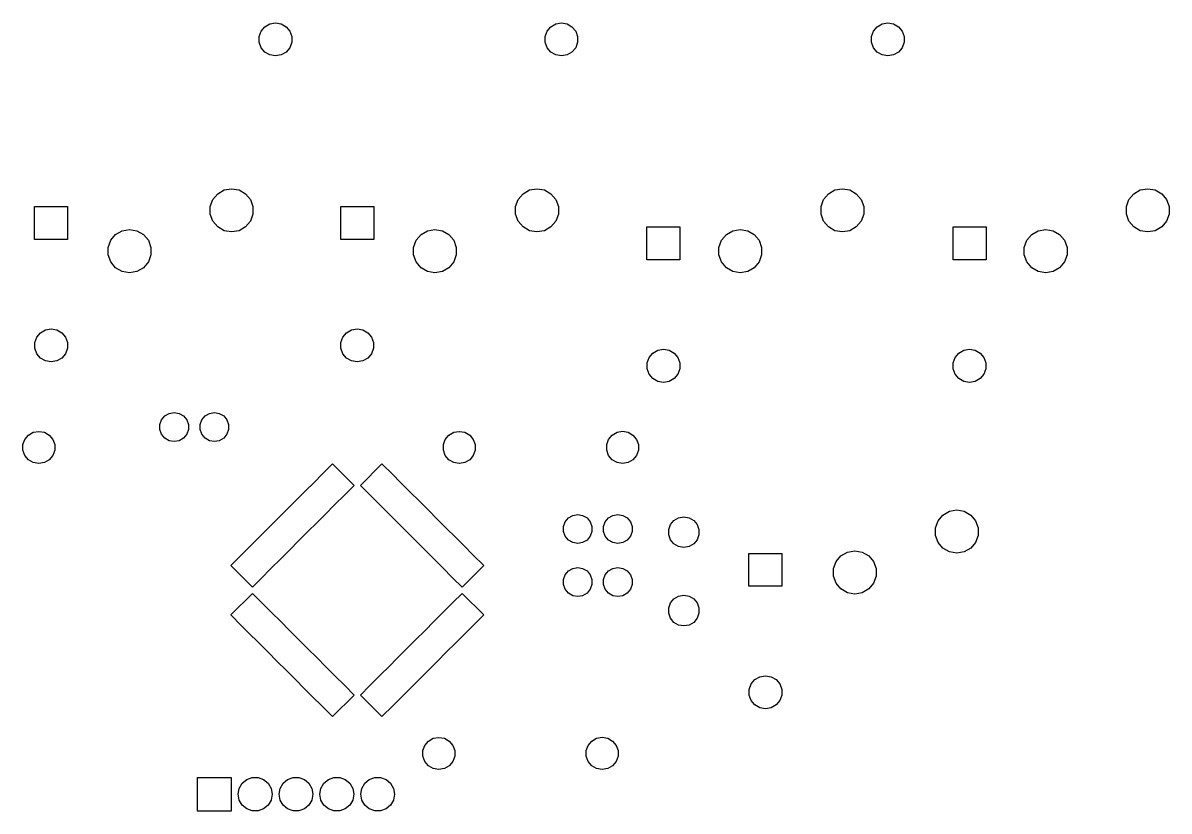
# Model space of a CAD drawing. Extents: x 46 to 336, y -255 to -146.
# Drawn here: x 123.2 to 194.5, y -252.3 to -203.3 of the extents above; entities that cross this region are included whole.
import ezdxf

# ---------------------------------------------------------------- set-up
doc = ezdxf.new("R2010")
doc.units = 0
doc.header["$MEASUREMENT"] = 0
doc.layers.add('BLACK', color=7, linetype='CONTINUOUS')

msp = doc.modelspace()

# ---------------------------------------------------------------- linework, layer by layer
at = {"layer": 'Black'}
for p, q in [((137.886, -204.101), (138.008, -203.765)), ((138.008, -203.765), (138.238, -203.491)), ((138.238, -203.491), (138.548, -203.313)), ((138.548, -203.313), (138.9, -203.251)), ((138.9, -203.251), (139.252, -203.313)), ((139.252, -203.313), (139.562, -203.491)), ((139.562, -203.491), (139.792, -203.765)), ((139.792, -203.765), (139.914, -204.101)), ((155.666, -204.101), (155.788, -203.765)), ((155.788, -203.765), (156.018, -203.491)), ((156.018, -203.491), (156.328, -203.313)), ((156.328, -203.313), (156.68, -203.251)), ((156.68, -203.251), (157.032, -203.313)), ((157.032, -203.313), (157.342, -203.491)), ((157.342, -203.491), (157.572, -203.765)), ((157.572, -203.765), (157.694, -204.101)), ((175.986, -204.101), (176.108, -203.765)), ((176.108, -203.765), (176.338, -203.491)), ((176.338, -203.491), (176.648, -203.313)), ((176.648, -203.313), (177, -203.251)), ((177, -203.251), (177.352, -203.313)), ((177.352, -203.313), (177.662, -203.491)), ((177.662, -203.491), (177.892, -203.765)), ((177.892, -203.765), (178.014, -204.101)), ((137.886, -204.459), (137.886, -204.101)), ((138.008, -204.795), (137.886, -204.459)), ((139.914, -204.459), (139.792, -204.795)), ((139.914, -204.101), (139.914, -204.459)), ((155.666, -204.459), (155.666, -204.101)), ((155.788, -204.795), (155.666, -204.459)), ((157.694, -204.459), (157.572, -204.795)), ((157.694, -204.101), (157.694, -204.459)), ((175.986, -204.459), (175.986, -204.101)), ((176.108, -204.795), (175.986, -204.459)), ((178.014, -204.459), (177.892, -204.795)), ((178.014, -204.101), (178.014, -204.459)), ((138.238, -205.069), (138.008, -204.795)), ((138.548, -205.247), (138.238, -205.069)), ((138.9, -205.309), (138.548, -205.247)), ((139.252, -205.247), (138.9, -205.309)), ((139.562, -205.069), (139.252, -205.247)), ((139.792, -204.795), (139.562, -205.069)), ((156.018, -205.069), (155.788, -204.795)), ((156.328, -205.247), (156.018, -205.069)), ((156.68, -205.309), (156.328, -205.247)), ((157.032, -205.247), (156.68, -205.309)), ((157.342, -205.069), (157.032, -205.247)), ((157.572, -204.795), (157.342, -205.069)), ((176.338, -205.069), (176.108, -204.795)), ((176.648, -205.247), (176.338, -205.069)), ((177, -205.309), (176.648, -205.247)), ((177.352, -205.247), (177, -205.309)), ((177.662, -205.069), (177.352, -205.247)), ((177.892, -204.795), (177.662, -205.069)), ((134.997, -214.246), (135.298, -213.887)), ((135.298, -213.887), (135.704, -213.653)), ((135.704, -213.653), (136.165, -213.572)), ((136.165, -213.572), (136.626, -213.653)), ((136.626, -213.653), (137.032, -213.887)), ((137.032, -213.887), (137.333, -214.246)), ((153.997, -214.246), (154.298, -213.887)), ((154.298, -213.887), (154.704, -213.653)), ((154.704, -213.653), (155.165, -213.572)), ((155.165, -213.572), (155.626, -213.653)), ((155.626, -213.653), (156.032, -213.887)), ((156.032, -213.887), (156.333, -214.246)), ((172.997, -214.246), (173.298, -213.887)), ((173.298, -213.887), (173.704, -213.653)), ((173.704, -213.653), (174.165, -213.572)), ((174.165, -213.572), (174.626, -213.653)), ((174.626, -213.653), (175.032, -213.887)), ((175.032, -213.887), (175.333, -214.246)), ((191.997, -214.246), (192.298, -213.887)), ((192.298, -213.887), (192.704, -213.653)), ((192.704, -213.653), (193.165, -213.572)), ((193.165, -213.572), (193.626, -213.653)), ((193.626, -213.653), (194.032, -213.887)), ((194.032, -213.887), (194.333, -214.246)), ((134.837, -214.686), (134.997, -214.246)), ((137.333, -214.246), (137.493, -214.686)), ((153.837, -214.686), (153.997, -214.246)), ((156.333, -214.246), (156.493, -214.686)), ((172.837, -214.686), (172.997, -214.246)), ((175.333, -214.246), (175.493, -214.686)), ((191.837, -214.686), (191.997, -214.246)), ((194.333, -214.246), (194.493, -214.686)), ((123.904, -216.736), (123.904, -214.684)), ((123.904, -214.684), (125.956, -214.684)), ((125.956, -214.684), (125.956, -216.736)), ((134.837, -215.154), (134.837, -214.686)), ((134.997, -215.594), (134.837, -215.154)), ((137.493, -215.154), (137.333, -215.594)), ((137.493, -214.686), (137.493, -215.154)), ((142.954, -216.736), (142.954, -214.684)), ((142.954, -214.684), (145.005, -214.684)), ((145.005, -214.684), (145.005, -216.736)), ((153.837, -215.154), (153.837, -214.686)), ((153.997, -215.594), (153.837, -215.154)), ((156.493, -215.154), (156.333, -215.594)), ((156.493, -214.686), (156.493, -215.154)), ((172.837, -215.154), (172.837, -214.686)), ((172.997, -215.594), (172.837, -215.154)), ((175.493, -215.154), (175.333, -215.594)), ((175.493, -214.686), (175.493, -215.154)), ((191.837, -215.154), (191.837, -214.686)), ((191.997, -215.594), (191.837, -215.154)), ((194.493, -215.154), (194.333, -215.594)), ((194.493, -214.686), (194.493, -215.154)), ((135.298, -215.953), (134.997, -215.594)), ((135.704, -216.187), (135.298, -215.953)), ((137.032, -215.953), (136.626, -216.187)), ((137.333, -215.594), (137.032, -215.953)), ((154.298, -215.953), (153.997, -215.594)), ((154.704, -216.187), (154.298, -215.953)), ((156.032, -215.953), (155.626, -216.187)), ((156.333, -215.594), (156.032, -215.953)), ((162.004, -218.005), (162.004, -215.954)), ((162.004, -215.954), (164.055, -215.954)), ((164.055, -215.954), (164.055, -218.005)), ((173.298, -215.953), (172.997, -215.594)), ((173.704, -216.187), (173.298, -215.953)), ((175.032, -215.953), (174.626, -216.187)), ((175.333, -215.594), (175.032, -215.953)), ((181.054, -218.005), (181.054, -215.954)), ((181.054, -215.954), (183.105, -215.954)), ((183.105, -215.954), (183.105, -218.005)), ((192.298, -215.953), (191.997, -215.594)), ((192.704, -216.187), (192.298, -215.953)), ((194.032, -215.953), (193.626, -216.187)), ((194.333, -215.594), (194.032, -215.953)), ((125.956, -216.736), (123.904, -216.736)), ((128.487, -217.226), (128.647, -216.786)), ((128.647, -216.786), (128.948, -216.427)), ((128.948, -216.427), (129.354, -216.193)), ((129.354, -216.193), (129.815, -216.112)), ((129.815, -216.112), (130.276, -216.193)), ((130.276, -216.193), (130.682, -216.427)), ((130.682, -216.427), (130.983, -216.786)), ((130.983, -216.786), (131.143, -217.226)), ((136.165, -216.268), (135.704, -216.187)), ((136.626, -216.187), (136.165, -216.268)), ((145.005, -216.736), (142.954, -216.736)), ((147.487, -217.226), (147.647, -216.786)), ((147.647, -216.786), (147.948, -216.427)), ((147.948, -216.427), (148.354, -216.193)), ((148.354, -216.193), (148.815, -216.112)), ((148.815, -216.112), (149.276, -216.193)), ((149.276, -216.193), (149.682, -216.427)), ((149.682, -216.427), (149.983, -216.786)), ((149.983, -216.786), (150.143, -217.226)), ((155.165, -216.268), (154.704, -216.187)), ((155.626, -216.187), (155.165, -216.268)), ((166.487, -217.226), (166.647, -216.786)), ((166.647, -216.786), (166.948, -216.427)), ((166.948, -216.427), (167.354, -216.193)), ((167.354, -216.193), (167.815, -216.112)), ((167.815, -216.112), (168.276, -216.193)), ((168.276, -216.193), (168.682, -216.427)), ((168.682, -216.427), (168.983, -216.786)), ((168.983, -216.786), (169.143, -217.226)), ((174.165, -216.268), (173.704, -216.187)), ((174.626, -216.187), (174.165, -216.268)), ((185.487, -217.226), (185.647, -216.786)), ((185.647, -216.786), (185.948, -216.427)), ((185.948, -216.427), (186.354, -216.193)), ((186.354, -216.193), (186.815, -216.112)), ((186.815, -216.112), (187.276, -216.193)), ((187.276, -216.193), (187.682, -216.427)), ((187.682, -216.427), (187.983, -216.786)), ((187.983, -216.786), (188.143, -217.226)), ((193.165, -216.268), (192.704, -216.187)), ((193.626, -216.187), (193.165, -216.268)), ((128.487, -217.694), (128.487, -217.226)), ((131.143, -217.226), (131.143, -217.694)), ((147.487, -217.694), (147.487, -217.226)), ((150.143, -217.226), (150.143, -217.694)), ((166.487, -217.694), (166.487, -217.226)), ((169.143, -217.226), (169.143, -217.694)), ((185.487, -217.694), (185.487, -217.226)), ((188.143, -217.226), (188.143, -217.694)), ((128.647, -218.134), (128.487, -217.694)), ((128.948, -218.493), (128.647, -218.134)), ((130.983, -218.134), (130.682, -218.493)), ((131.143, -217.694), (130.983, -218.134)), ((147.647, -218.134), (147.487, -217.694)), ((147.948, -218.493), (147.647, -218.134)), ((149.983, -218.134), (149.682, -218.493)), ((150.143, -217.694), (149.983, -218.134)), ((164.055, -218.005), (162.004, -218.005)), ((166.647, -218.134), (166.487, -217.694)), ((166.948, -218.493), (166.647, -218.134)), ((168.983, -218.134), (168.682, -218.493)), ((169.143, -217.694), (168.983, -218.134)), ((183.105, -218.005), (181.054, -218.005)), ((185.647, -218.134), (185.487, -217.694)), ((185.948, -218.493), (185.647, -218.134)), ((187.983, -218.134), (187.682, -218.493)), ((188.143, -217.694), (187.983, -218.134)), ((129.354, -218.727), (128.948, -218.493)), ((129.815, -218.808), (129.354, -218.727)), ((130.276, -218.727), (129.815, -218.808)), ((130.682, -218.493), (130.276, -218.727)), ((148.354, -218.727), (147.948, -218.493)), ((148.815, -218.808), (148.354, -218.727)), ((149.276, -218.727), (148.815, -218.808)), ((149.682, -218.493), (149.276, -218.727)), ((167.354, -218.727), (166.948, -218.493)), ((167.815, -218.808), (167.354, -218.727)), ((168.276, -218.727), (167.815, -218.808)), ((168.682, -218.493), (168.276, -218.727)), ((186.354, -218.727), (185.948, -218.493)), ((186.815, -218.808), (186.354, -218.727)), ((187.276, -218.727), (186.815, -218.808)), ((187.682, -218.493), (187.276, -218.727)), ((124.268, -222.541), (124.578, -222.363)), ((124.578, -222.363), (124.93, -222.301)), ((124.93, -222.301), (125.282, -222.363)), ((125.282, -222.363), (125.592, -222.541)), ((143.318, -222.541), (143.628, -222.363)), ((143.628, -222.363), (143.98, -222.301)), ((143.98, -222.301), (144.332, -222.363)), ((144.332, -222.363), (144.642, -222.541)), ((123.916, -223.151), (124.038, -222.815)), ((123.916, -223.509), (123.916, -223.151)), ((124.038, -222.815), (124.268, -222.541)), ((125.592, -222.541), (125.822, -222.815)), ((125.822, -222.815), (125.944, -223.151)), ((125.944, -223.151), (125.944, -223.509)), ((142.966, -223.151), (143.088, -222.815)), ((142.966, -223.509), (142.966, -223.151)), ((143.088, -222.815), (143.318, -222.541)), ((144.642, -222.541), (144.872, -222.815)), ((144.872, -222.815), (144.994, -223.151)), ((144.994, -223.151), (144.994, -223.509)), ((124.038, -223.845), (123.916, -223.509)), ((124.268, -224.119), (124.038, -223.845)), ((125.822, -223.845), (125.592, -224.119)), ((125.944, -223.509), (125.822, -223.845)), ((143.088, -223.845), (142.966, -223.509)), ((143.318, -224.119), (143.088, -223.845)), ((144.872, -223.845), (144.642, -224.119)), ((144.994, -223.509), (144.872, -223.845)), ((162.138, -224.085), (162.368, -223.811)), ((162.368, -223.811), (162.678, -223.633)), ((162.678, -223.633), (163.03, -223.571)), ((163.03, -223.571), (163.382, -223.633)), ((163.382, -223.633), (163.692, -223.811)), ((163.692, -223.811), (163.922, -224.085)), ((181.188, -224.085), (181.418, -223.811)), ((181.418, -223.811), (181.728, -223.633)), ((181.728, -223.633), (182.08, -223.571)), ((182.08, -223.571), (182.432, -223.633)), ((182.432, -223.633), (182.742, -223.811)), ((182.742, -223.811), (182.972, -224.085)), ((124.578, -224.297), (124.268, -224.119)), ((124.93, -224.359), (124.578, -224.297)), ((125.282, -224.297), (124.93, -224.359)), ((125.592, -224.119), (125.282, -224.297)), ((143.628, -224.297), (143.318, -224.119)), ((143.98, -224.359), (143.628, -224.297)), ((144.332, -224.297), (143.98, -224.359)), ((144.642, -224.119), (144.332, -224.297)), ((162.016, -224.421), (162.138, -224.085)), ((162.016, -224.779), (162.016, -224.421)), ((163.922, -224.085), (164.044, -224.421)), ((164.044, -224.421), (164.044, -224.779)), ((181.066, -224.421), (181.188, -224.085)), ((181.066, -224.779), (181.066, -224.421)), ((182.972, -224.085), (183.094, -224.421)), ((183.094, -224.421), (183.094, -224.779)), ((162.138, -225.115), (162.016, -224.779)), ((162.368, -225.389), (162.138, -225.115)), ((163.922, -225.115), (163.692, -225.389)), ((164.044, -224.779), (163.922, -225.115)), ((181.188, -225.115), (181.066, -224.779)), ((181.418, -225.389), (181.188, -225.115)), ((182.972, -225.115), (182.742, -225.389)), ((183.094, -224.779), (182.972, -225.115)), ((162.678, -225.567), (162.368, -225.389)), ((163.03, -225.629), (162.678, -225.567)), ((163.382, -225.567), (163.03, -225.629)), ((163.692, -225.389), (163.382, -225.567)), ((181.728, -225.567), (181.418, -225.389)), ((182.08, -225.629), (181.728, -225.567)), ((182.432, -225.567), (182.08, -225.629)), ((182.742, -225.389), (182.432, -225.567)), ((131.7, -228.253), (131.808, -227.958)), ((131.808, -227.958), (132.009, -227.718)), ((132.009, -227.718), (132.281, -227.561)), ((132.281, -227.561), (132.59, -227.507)), ((132.59, -227.507), (132.899, -227.561)), ((132.899, -227.561), (133.171, -227.718)), ((133.171, -227.718), (133.372, -227.958)), ((133.372, -227.958), (133.48, -228.253)), ((134.2, -228.253), (134.308, -227.958)), ((134.308, -227.958), (134.509, -227.718)), ((134.509, -227.718), (134.781, -227.561)), ((134.781, -227.561), (135.09, -227.507)), ((135.09, -227.507), (135.399, -227.561)), ((135.399, -227.561), (135.671, -227.718)), ((135.671, -227.718), (135.872, -227.958)), ((135.872, -227.958), (135.98, -228.253)), ((123.298, -229.18), (123.521, -228.914)), ((123.521, -228.914), (123.822, -228.74)), ((123.822, -228.74), (124.164, -228.68)), ((124.164, -228.68), (124.172, -228.68)), ((124.172, -228.68), (124.514, -228.74)), ((124.514, -228.74), (124.815, -228.914)), ((124.815, -228.914), (125.038, -229.18)), ((131.7, -228.567), (131.7, -228.253)), ((131.808, -228.862), (131.7, -228.567)), ((132.009, -229.102), (131.808, -228.862)), ((133.372, -228.862), (133.171, -229.102)), ((133.48, -228.567), (133.372, -228.862)), ((133.48, -228.253), (133.48, -228.567)), ((134.2, -228.567), (134.2, -228.253)), ((134.308, -228.862), (134.2, -228.567)), ((134.509, -229.102), (134.308, -228.862)), ((135.872, -228.862), (135.671, -229.102)), ((135.98, -228.567), (135.872, -228.862)), ((135.98, -228.253), (135.98, -228.567)), ((149.46, -229.18), (149.683, -228.914)), ((149.683, -228.914), (149.984, -228.74)), ((149.984, -228.74), (150.326, -228.68)), ((150.326, -228.68), (150.334, -228.68)), ((150.334, -228.68), (150.676, -228.74)), ((150.676, -228.74), (150.977, -228.914)), ((150.977, -228.914), (151.2, -229.18)), ((159.621, -229.178), (159.845, -228.911)), ((159.845, -228.911), (160.147, -228.737)), ((160.147, -228.737), (160.49, -228.676)), ((160.49, -228.676), (160.833, -228.737)), ((160.833, -228.737), (161.135, -228.911)), ((161.135, -228.911), (161.359, -229.178)), ((123.179, -229.506), (123.298, -229.18)), ((123.179, -229.854), (123.179, -229.506)), ((125.038, -229.18), (125.157, -229.506)), ((125.157, -229.506), (125.157, -229.854)), ((132.281, -229.259), (132.009, -229.102)), ((132.59, -229.313), (132.281, -229.259)), ((132.899, -229.259), (132.59, -229.313)), ((133.171, -229.102), (132.899, -229.259)), ((134.781, -229.259), (134.509, -229.102)), ((135.09, -229.313), (134.781, -229.259)), ((135.399, -229.259), (135.09, -229.313)), ((135.671, -229.102), (135.399, -229.259)), ((149.341, -229.506), (149.46, -229.18)), ((149.341, -229.854), (149.341, -229.506)), ((151.2, -229.18), (151.319, -229.506)), ((151.319, -229.506), (151.319, -229.854)), ((159.501, -229.506), (159.621, -229.178)), ((159.501, -229.854), (159.501, -229.506)), ((161.359, -229.178), (161.479, -229.506)), ((161.479, -229.506), (161.479, -229.854)), ((123.298, -230.18), (123.179, -229.854)), ((123.521, -230.446), (123.298, -230.18)), ((125.038, -230.18), (124.815, -230.446)), ((125.157, -229.854), (125.038, -230.18)), ((149.46, -230.18), (149.341, -229.854)), ((149.683, -230.446), (149.46, -230.18)), ((151.2, -230.18), (150.977, -230.446)), ((151.319, -229.854), (151.2, -230.18)), ((159.621, -230.182), (159.501, -229.854)), ((159.845, -230.449), (159.621, -230.182)), ((161.359, -230.182), (161.135, -230.449)), ((161.479, -229.854), (161.359, -230.182)), ((123.822, -230.62), (123.521, -230.446)), ((124.164, -230.68), (123.822, -230.62)), ((124.172, -230.68), (124.164, -230.68)), ((124.514, -230.62), (124.172, -230.68)), ((124.815, -230.446), (124.514, -230.62)), ((141.77, -231.375), (142.442, -230.703)), ((142.442, -230.703), (143.786, -232.047)), ((144.174, -232.047), (145.518, -230.703)), ((145.518, -230.703), (146.19, -231.375)), ((149.984, -230.62), (149.683, -230.446)), ((150.326, -230.68), (149.984, -230.62)), ((150.334, -230.68), (150.326, -230.68)), ((150.676, -230.62), (150.334, -230.68)), ((150.977, -230.446), (150.676, -230.62)), ((160.147, -230.623), (159.845, -230.449)), ((160.49, -230.684), (160.147, -230.623)), ((160.833, -230.623), (160.49, -230.684)), ((161.135, -230.449), (160.833, -230.623)), ((141.311, -231.835), (141.77, -231.375)), ((141.77, -231.375), (141.77, -231.375)), ((146.19, -231.375), (146.19, -231.375)), ((146.19, -231.375), (146.649, -231.835)), ((140.073, -233.072), (140.745, -232.4)), ((140.745, -232.4), (141.311, -231.835)), ((140.745, -232.4), (140.745, -232.4)), ((143.786, -232.047), (143.22, -232.613)), ((144.74, -232.613), (144.174, -232.047)), ((146.649, -231.835), (147.215, -232.4)), ((147.215, -232.4), (147.215, -232.4)), ((147.215, -232.4), (147.887, -233.072)), ((139.614, -233.532), (140.073, -233.072)), ((140.073, -233.072), (140.073, -233.072)), ((143.22, -232.613), (142.548, -233.284)), ((145.306, -233.178), (144.74, -232.613)), ((144.74, -232.613), (144.74, -232.613)), ((145.978, -233.85), (145.306, -233.178)), ((147.887, -233.072), (147.887, -233.072)), ((147.887, -233.072), (148.346, -233.532)), ((138.942, -234.204), (139.614, -233.532)), ((139.614, -233.532), (139.614, -233.532)), ((141.982, -233.85), (141.523, -234.31)), ((142.548, -233.284), (141.982, -233.85)), ((146.437, -234.31), (145.978, -233.85)), ((145.978, -233.85), (145.978, -233.85)), ((148.346, -233.532), (148.346, -233.532)), ((148.346, -233.532), (149.018, -234.204)), ((157.387, -233.911), (157.696, -233.857)), ((157.696, -233.857), (158.005, -233.911)), ((159.887, -233.911), (160.196, -233.857)), ((160.196, -233.857), (160.505, -233.911)), ((180.122, -234.246), (180.423, -233.887)), ((180.423, -233.887), (180.829, -233.653)), ((180.829, -233.653), (181.29, -233.572)), ((181.29, -233.572), (181.751, -233.653)), ((181.751, -233.653), (182.157, -233.887)), ((182.157, -233.887), (182.458, -234.246)), ((138.482, -234.663), (138.942, -234.204)), ((138.942, -234.204), (138.942, -234.204)), ((141.523, -234.31), (140.851, -234.981)), ((147.109, -234.981), (146.437, -234.31)), ((146.437, -234.31), (146.437, -234.31)), ((149.018, -234.204), (149.018, -234.204)), ((149.018, -234.204), (149.478, -234.663)), ((156.806, -234.603), (156.914, -234.308)), ((156.806, -234.917), (156.806, -234.603)), ((156.914, -234.308), (157.115, -234.068)), ((157.115, -234.068), (157.387, -233.911)), ((158.005, -233.911), (158.277, -234.068)), ((158.277, -234.068), (158.478, -234.308)), ((158.478, -234.308), (158.586, -234.603)), ((158.586, -234.603), (158.586, -234.917)), ((159.306, -234.603), (159.414, -234.308)), ((159.306, -234.917), (159.306, -234.603)), ((159.414, -234.308), (159.615, -234.068)), ((159.615, -234.068), (159.887, -233.911)), ((160.505, -233.911), (160.777, -234.068)), ((160.777, -234.068), (160.978, -234.308)), ((160.978, -234.308), (161.086, -234.603)), ((161.086, -234.603), (161.086, -234.917)), ((163.361, -234.794), (163.474, -234.483)), ((163.474, -234.483), (163.687, -234.229)), ((163.687, -234.229), (163.974, -234.064)), ((163.974, -234.064), (164.3, -234.006)), ((164.3, -234.006), (164.626, -234.064)), ((164.626, -234.064), (164.913, -234.229)), ((164.913, -234.229), (165.126, -234.483)), ((165.126, -234.483), (165.239, -234.794)), ((179.962, -234.686), (180.122, -234.246)), ((182.458, -234.246), (182.618, -234.686)), ((137.351, -235.795), (137.81, -235.335)), ((137.81, -235.335), (138.482, -234.663)), ((137.81, -235.335), (137.81, -235.335)), ((138.482, -234.663), (138.482, -234.663)), ((140.851, -234.981), (140.391, -235.441)), ((147.569, -235.441), (147.109, -234.981)), ((147.109, -234.981), (147.109, -234.981)), ((149.478, -234.663), (149.478, -234.663)), ((149.478, -234.663), (150.15, -235.335)), ((150.15, -235.335), (150.15, -235.335)), ((150.15, -235.335), (150.609, -235.795)), ((156.914, -235.212), (156.806, -234.917)), ((157.115, -235.452), (156.914, -235.212)), ((158.478, -235.212), (158.277, -235.452)), ((158.586, -234.917), (158.478, -235.212)), ((159.414, -235.212), (159.306, -234.917)), ((159.615, -235.452), (159.414, -235.212)), ((160.978, -235.212), (160.777, -235.452)), ((161.086, -234.917), (160.978, -235.212)), ((163.361, -235.126), (163.361, -234.794)), ((163.474, -235.437), (163.361, -235.126)), ((165.239, -235.126), (165.126, -235.437)), ((165.239, -234.794), (165.239, -235.126)), ((179.962, -235.154), (179.962, -234.686)), ((180.122, -235.594), (179.962, -235.154)), ((182.618, -235.154), (182.458, -235.594)), ((182.618, -234.686), (182.618, -235.154)), ((136.785, -236.36), (137.351, -235.795)), ((140.391, -235.441), (139.72, -236.113)), ((148.24, -236.113), (147.569, -235.441)), ((147.569, -235.441), (147.569, -235.441)), ((150.609, -235.795), (151.175, -236.36)), ((157.387, -235.609), (157.115, -235.452)), ((157.696, -235.663), (157.387, -235.609)), ((158.005, -235.609), (157.696, -235.663)), ((158.277, -235.452), (158.005, -235.609)), ((159.887, -235.609), (159.615, -235.452)), ((160.196, -235.663), (159.887, -235.609)), ((160.505, -235.609), (160.196, -235.663)), ((160.777, -235.452), (160.505, -235.609)), ((163.687, -235.691), (163.474, -235.437)), ((163.974, -235.856), (163.687, -235.691)), ((164.3, -235.914), (163.974, -235.856)), ((164.626, -235.856), (164.3, -235.914)), ((164.913, -235.691), (164.626, -235.856)), ((165.126, -235.437), (164.913, -235.691)), ((180.423, -235.953), (180.122, -235.594)), ((180.829, -236.187), (180.423, -235.953)), ((182.157, -235.953), (181.751, -236.187)), ((182.458, -235.594), (182.157, -235.953)), ((136.113, -237.032), (136.785, -236.36)), ((136.785, -236.36), (136.785, -236.36)), ((139.26, -236.572), (138.588, -237.244)), ((139.72, -236.113), (139.26, -236.572)), ((148.7, -236.572), (148.24, -236.113)), ((148.24, -236.113), (148.24, -236.113)), ((149.266, -237.138), (148.7, -236.572)), ((148.7, -236.572), (148.7, -236.572)), ((151.175, -236.36), (151.175, -236.36)), ((151.175, -236.36), (151.847, -237.032)), ((168.355, -238.325), (168.355, -236.274)), ((168.355, -236.274), (170.405, -236.274)), ((170.405, -236.274), (170.405, -238.325)), ((173.772, -236.786), (174.073, -236.427)), ((174.073, -236.427), (174.479, -236.193)), ((174.479, -236.193), (174.94, -236.112)), ((174.94, -236.112), (175.401, -236.193)), ((175.401, -236.193), (175.807, -236.427)), ((175.807, -236.427), (176.108, -236.786)), ((181.29, -236.268), (180.829, -236.187)), ((181.751, -236.187), (181.29, -236.268)), ((137.457, -238.376), (136.113, -237.032)), ((138.588, -237.244), (138.023, -237.81)), ((149.937, -237.81), (149.266, -237.138)), ((151.847, -237.032), (150.503, -238.376)), ((156.914, -237.61), (157.115, -237.37)), ((157.115, -237.37), (157.387, -237.213)), ((157.387, -237.213), (157.696, -237.159)), ((157.696, -237.159), (158.005, -237.213)), ((158.005, -237.213), (158.277, -237.37)), ((158.277, -237.37), (158.478, -237.61)), ((159.414, -237.61), (159.615, -237.37)), ((159.615, -237.37), (159.887, -237.213)), ((159.887, -237.213), (160.196, -237.159)), ((160.196, -237.159), (160.505, -237.213)), ((160.505, -237.213), (160.777, -237.37)), ((160.777, -237.37), (160.978, -237.61)), ((173.612, -237.226), (173.772, -236.786)), ((173.612, -237.694), (173.612, -237.226)), ((176.108, -236.786), (176.268, -237.226)), ((176.268, -237.226), (176.268, -237.694)), ((138.023, -237.81), (137.457, -238.376)), ((150.503, -238.376), (149.937, -237.81)), ((149.937, -237.81), (149.937, -237.81)), ((156.806, -237.905), (156.914, -237.61)), ((156.806, -238.219), (156.806, -237.905)), ((158.478, -237.61), (158.586, -237.905)), ((158.586, -237.905), (158.586, -238.219)), ((159.306, -237.905), (159.414, -237.61)), ((159.306, -238.219), (159.306, -237.905)), ((160.978, -237.61), (161.086, -237.905)), ((161.086, -237.905), (161.086, -238.219)), ((173.772, -238.134), (173.612, -237.694)), ((174.073, -238.493), (173.772, -238.134)), ((176.108, -238.134), (175.807, -238.493)), ((176.268, -237.694), (176.108, -238.134)), ((136.113, -240.108), (137.457, -238.764)), ((137.457, -238.764), (138.023, -239.33)), ((149.937, -239.33), (150.503, -238.764)), ((150.503, -238.764), (151.847, -240.108)), ((156.914, -238.514), (156.806, -238.219)), ((157.115, -238.754), (156.914, -238.514)), ((157.387, -238.911), (157.115, -238.754)), ((158.277, -238.754), (158.005, -238.911)), ((158.478, -238.514), (158.277, -238.754)), ((158.586, -238.219), (158.478, -238.514)), ((159.414, -238.514), (159.306, -238.219)), ((159.615, -238.754), (159.414, -238.514)), ((159.887, -238.911), (159.615, -238.754)), ((160.777, -238.754), (160.505, -238.911)), ((160.978, -238.514), (160.777, -238.754)), ((161.086, -238.219), (160.978, -238.514)), ((163.974, -238.944), (164.3, -238.886)), ((164.3, -238.886), (164.626, -238.944)), ((170.405, -238.325), (168.355, -238.325)), ((174.479, -238.727), (174.073, -238.493)), ((174.94, -238.808), (174.479, -238.727)), ((175.401, -238.727), (174.94, -238.808)), ((175.807, -238.493), (175.401, -238.727)), ((138.023, -239.33), (138.023, -239.33)), ((138.023, -239.33), (138.588, -239.896)), ((149.372, -239.896), (149.937, -239.33)), ((149.937, -239.33), (149.937, -239.33)), ((157.696, -238.965), (157.387, -238.911)), ((158.005, -238.911), (157.696, -238.965)), ((160.196, -238.965), (159.887, -238.911)), ((160.505, -238.911), (160.196, -238.965)), ((163.361, -239.674), (163.474, -239.363)), ((163.474, -239.363), (163.687, -239.109)), ((163.687, -239.109), (163.974, -238.944)), ((164.626, -238.944), (164.913, -239.109)), ((164.913, -239.109), (165.126, -239.363)), ((165.126, -239.363), (165.239, -239.674)), ((136.785, -240.78), (136.113, -240.108)), ((138.588, -239.896), (139.26, -240.568)), ((148.7, -240.568), (149.372, -239.896)), ((151.847, -240.108), (151.175, -240.78)), ((163.361, -240.006), (163.361, -239.674)), ((163.474, -240.317), (163.361, -240.006)), ((163.687, -240.571), (163.474, -240.317)), ((165.126, -240.317), (164.913, -240.571)), ((165.239, -240.006), (165.126, -240.317)), ((165.239, -239.674), (165.239, -240.006)), ((137.245, -241.239), (136.785, -240.78)), ((136.785, -240.78), (136.785, -240.78)), ((139.26, -240.568), (139.26, -240.568)), ((139.26, -240.568), (139.72, -241.027)), ((139.72, -241.027), (139.72, -241.027)), ((139.72, -241.027), (140.391, -241.699)), ((147.569, -241.699), (148.24, -241.027)), ((148.24, -241.027), (148.7, -240.568)), ((148.24, -241.027), (148.24, -241.027)), ((148.7, -240.568), (148.7, -240.568)), ((151.175, -240.78), (150.609, -241.345)), ((163.974, -240.736), (163.687, -240.571)), ((164.3, -240.794), (163.974, -240.736)), ((164.626, -240.736), (164.3, -240.794)), ((164.913, -240.571), (164.626, -240.736)), ((137.81, -241.805), (137.245, -241.239)), ((140.391, -241.699), (140.391, -241.699)), ((140.391, -241.699), (140.851, -242.159)), ((147.109, -242.159), (147.569, -241.699)), ((147.569, -241.699), (147.569, -241.699)), ((150.609, -241.345), (150.15, -241.805)), ((138.482, -242.477), (137.81, -241.805)), ((137.81, -241.805), (137.81, -241.805)), ((140.851, -242.159), (140.851, -242.159)), ((140.851, -242.159), (141.523, -242.83)), ((146.437, -242.83), (147.109, -242.159)), ((147.109, -242.159), (147.109, -242.159)), ((150.15, -241.805), (149.478, -242.477)), ((138.942, -242.936), (138.482, -242.477)), ((138.482, -242.477), (138.482, -242.477)), ((139.614, -243.608), (138.942, -242.936)), ((138.942, -242.936), (138.942, -242.936)), ((141.523, -242.83), (141.523, -242.83)), ((141.523, -242.83), (141.982, -243.29)), ((145.978, -243.29), (146.437, -242.83)), ((146.437, -242.83), (146.437, -242.83)), ((149.018, -242.936), (148.346, -243.608)), ((149.478, -242.477), (149.018, -242.936)), ((140.073, -244.068), (139.614, -243.608)), ((139.614, -243.608), (139.614, -243.608)), ((141.982, -243.29), (141.982, -243.29)), ((141.982, -243.29), (142.548, -243.856)), ((142.548, -243.856), (143.22, -244.527)), ((144.74, -244.527), (145.412, -243.856)), ((145.412, -243.856), (145.978, -243.29)), ((145.978, -243.29), (145.978, -243.29)), ((148.346, -243.608), (147.887, -244.068)), ((169.028, -243.953), (169.38, -243.891)), ((169.38, -243.891), (169.732, -243.953)), ((140.745, -244.74), (140.073, -244.068)), ((140.073, -244.068), (140.073, -244.068)), ((143.22, -244.527), (143.22, -244.527)), ((143.22, -244.527), (143.786, -245.093)), ((144.174, -245.093), (144.74, -244.527)), ((144.74, -244.527), (144.74, -244.527)), ((147.887, -244.068), (147.215, -244.74)), ((168.366, -244.741), (168.488, -244.405)), ((168.488, -244.405), (168.718, -244.131)), ((168.718, -244.131), (169.028, -243.953)), ((169.732, -243.953), (170.042, -244.131)), ((170.042, -244.131), (170.272, -244.405)), ((170.272, -244.405), (170.394, -244.741)), ((141.205, -245.199), (140.745, -244.74)), ((140.745, -244.74), (140.745, -244.74)), ((141.77, -245.765), (141.205, -245.199)), ((143.786, -245.093), (142.442, -246.437)), ((145.518, -246.437), (144.174, -245.093)), ((146.649, -245.305), (146.19, -245.765)), ((147.215, -244.74), (146.649, -245.305)), ((168.366, -245.099), (168.366, -244.741)), ((168.488, -245.435), (168.366, -245.099)), ((170.394, -245.099), (170.272, -245.435)), ((170.394, -244.741), (170.394, -245.099)), ((142.442, -246.437), (141.77, -245.765)), ((141.77, -245.765), (141.77, -245.765)), ((146.19, -245.765), (145.518, -246.437)), ((168.718, -245.709), (168.488, -245.435)), ((169.028, -245.887), (168.718, -245.709)), ((169.38, -245.949), (169.028, -245.887)), ((169.732, -245.887), (169.38, -245.949)), ((170.042, -245.709), (169.732, -245.887)), ((170.272, -245.435), (170.042, -245.709)), ((148.19, -248.23), (148.413, -247.964)), ((148.413, -247.964), (148.714, -247.79)), ((148.714, -247.79), (149.056, -247.73)), ((149.056, -247.73), (149.064, -247.73)), ((149.064, -247.73), (149.406, -247.79)), ((149.406, -247.79), (149.707, -247.964)), ((149.707, -247.964), (149.93, -248.23)), ((158.351, -248.228), (158.575, -247.961)), ((158.575, -247.961), (158.877, -247.787)), ((158.877, -247.787), (159.22, -247.726)), ((159.22, -247.726), (159.563, -247.787)), ((159.563, -247.787), (159.865, -247.961)), ((159.865, -247.961), (160.089, -248.228)), ((148.071, -248.556), (148.19, -248.23)), ((148.071, -248.904), (148.071, -248.556)), ((149.93, -248.23), (150.049, -248.556)), ((150.049, -248.556), (150.049, -248.904)), ((158.231, -248.556), (158.351, -248.228)), ((158.231, -248.904), (158.231, -248.556)), ((160.089, -248.228), (160.209, -248.556)), ((160.209, -248.556), (160.209, -248.904)), ((148.19, -249.23), (148.071, -248.904)), ((148.413, -249.496), (148.19, -249.23)), ((148.714, -249.67), (148.413, -249.496)), ((149.707, -249.496), (149.406, -249.67)), ((149.93, -249.23), (149.707, -249.496)), ((150.049, -248.904), (149.93, -249.23)), ((158.351, -249.232), (158.231, -248.904)), ((158.575, -249.499), (158.351, -249.232)), ((158.877, -249.673), (158.575, -249.499)), ((159.865, -249.499), (159.563, -249.673)), ((160.089, -249.232), (159.865, -249.499)), ((160.209, -248.904), (160.089, -249.232)), ((134.04, -252.32), (134.04, -250.22)), ((134.04, -250.22), (136.14, -250.22)), ((136.14, -250.22), (136.14, -252.32)), ((137.105, -250.357), (137.448, -250.232)), ((137.448, -250.232), (137.812, -250.232)), ((137.812, -250.232), (138.155, -250.357)), ((139.645, -250.357), (139.988, -250.232)), ((139.988, -250.232), (140.352, -250.232)), ((140.352, -250.232), (140.695, -250.357)), ((142.185, -250.357), (142.528, -250.232)), ((142.528, -250.232), (142.892, -250.232)), ((142.892, -250.232), (143.235, -250.357)), ((144.725, -250.357), (145.068, -250.232)), ((145.068, -250.232), (145.432, -250.232)), ((145.432, -250.232), (145.775, -250.357)), ((149.056, -249.73), (148.714, -249.67)), ((149.064, -249.73), (149.056, -249.73)), ((149.406, -249.67), (149.064, -249.73)), ((159.22, -249.734), (158.877, -249.673)), ((159.563, -249.673), (159.22, -249.734)), ((136.58, -251.266), (136.643, -250.907)), ((136.643, -250.907), (136.826, -250.591)), ((136.826, -250.591), (137.105, -250.357)), ((138.155, -250.357), (138.434, -250.591)), ((138.434, -250.591), (138.617, -250.907)), ((138.617, -250.907), (138.68, -251.266)), ((139.12, -251.266), (139.183, -250.907)), ((139.183, -250.907), (139.366, -250.591)), ((139.366, -250.591), (139.645, -250.357)), ((140.695, -250.357), (140.974, -250.591)), ((140.974, -250.591), (141.157, -250.907)), ((141.157, -250.907), (141.22, -251.266)), ((141.66, -251.266), (141.723, -250.907)), ((141.723, -250.907), (141.906, -250.591)), ((141.906, -250.591), (142.185, -250.357)), ((143.235, -250.357), (143.514, -250.591)), ((143.514, -250.591), (143.697, -250.907)), ((143.697, -250.907), (143.76, -251.266)), ((144.2, -251.266), (144.263, -250.907)), ((144.263, -250.907), (144.446, -250.591)), ((144.446, -250.591), (144.725, -250.357)), ((145.775, -250.357), (146.054, -250.591)), ((146.054, -250.591), (146.237, -250.907)), ((146.237, -250.907), (146.3, -251.266)), ((136.58, -251.274), (136.58, -251.266)), ((136.643, -251.633), (136.58, -251.274)), ((136.826, -251.949), (136.643, -251.633)), ((138.617, -251.633), (138.434, -251.949)), ((138.68, -251.274), (138.617, -251.633)), ((138.68, -251.266), (138.68, -251.274)), ((139.12, -251.274), (139.12, -251.266)), ((139.183, -251.633), (139.12, -251.274)), ((139.366, -251.949), (139.183, -251.633)), ((141.157, -251.633), (140.974, -251.949)), ((141.22, -251.274), (141.157, -251.633)), ((141.22, -251.266), (141.22, -251.274)), ((141.66, -251.274), (141.66, -251.266)), ((141.723, -251.633), (141.66, -251.274)), ((141.906, -251.949), (141.723, -251.633)), ((143.697, -251.633), (143.514, -251.949)), ((143.76, -251.274), (143.697, -251.633)), ((143.76, -251.266), (143.76, -251.274)), ((144.2, -251.274), (144.2, -251.266)), ((144.263, -251.633), (144.2, -251.274)), ((144.446, -251.949), (144.263, -251.633)), ((146.237, -251.633), (146.054, -251.949)), ((146.3, -251.274), (146.237, -251.633)), ((146.3, -251.266), (146.3, -251.274)), ((136.14, -252.32), (134.04, -252.32)), ((137.105, -252.183), (136.826, -251.949)), ((137.448, -252.308), (137.105, -252.183)), ((137.812, -252.308), (137.448, -252.308)), ((138.155, -252.183), (137.812, -252.308)), ((138.434, -251.949), (138.155, -252.183)), ((139.645, -252.183), (139.366, -251.949)), ((139.988, -252.308), (139.645, -252.183)), ((140.352, -252.308), (139.988, -252.308)), ((140.695, -252.183), (140.352, -252.308)), ((140.974, -251.949), (140.695, -252.183)), ((142.185, -252.183), (141.906, -251.949)), ((142.528, -252.308), (142.185, -252.183)), ((142.892, -252.308), (142.528, -252.308)), ((143.235, -252.183), (142.892, -252.308)), ((143.514, -251.949), (143.235, -252.183)), ((144.725, -252.183), (144.446, -251.949)), ((145.068, -252.308), (144.725, -252.183)), ((145.432, -252.308), (145.068, -252.308)), ((145.775, -252.183), (145.432, -252.308)), ((146.054, -251.949), (145.775, -252.183))]:
    msp.add_line(p, q, dxfattribs=at)

doc.saveas('drawing.dxf')
